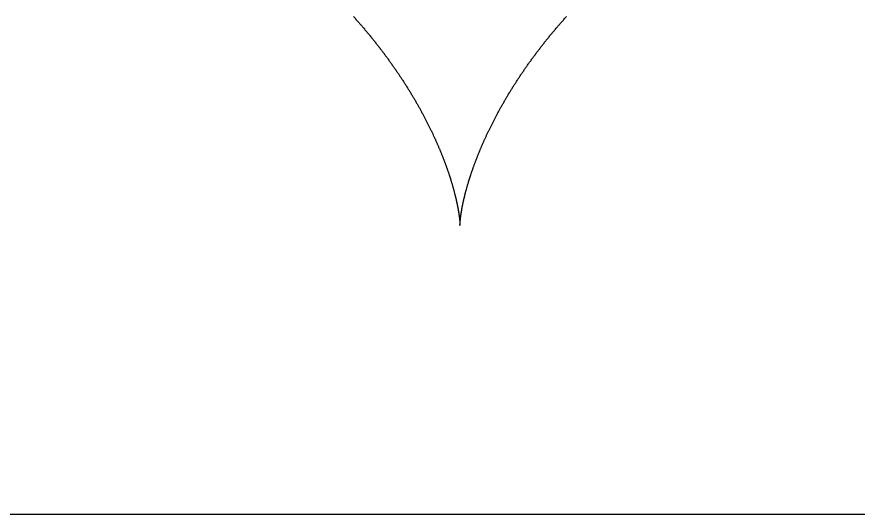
# Model space of a CAD drawing. Header units: metres. Extents: x 0 to 80, y 0 to 80.
# Drawn here: x 26.2 to 52.4, y 0 to 15.5 of the extents above; entities that cross this region are included whole.
import ezdxf

# ---------------------------------------------------------------- set-up
doc = ezdxf.new("R2010")
doc.units = ezdxf.units.M

msp = doc.modelspace()

# ---------------------------------------------------------------- linework, layer by layer
msp.add_line((0, 0), (80, 0))
at = {"layer": 'ENGRAVE'}
msp.add_lwpolyline([(36.685283, 15.506736), (36.704469, 15.485465), (36.723611, 15.464168), (36.742709, 15.442846), (36.761761, 15.421499), (36.780769, 15.400128), (36.799732, 15.378732), (36.818649, 15.357313), (36.83752, 15.33587), (36.856345, 15.314404), (36.875124, 15.292915), (36.893857, 15.271403), (36.912543, 15.24987), (36.931182, 15.228314), (36.949773, 15.206738), (36.968318, 15.18514), (36.986814, 15.163522), (37.005263, 15.141883), (37.023663, 15.120225), (37.042015, 15.098547), (37.060318, 15.076849), (37.078572, 15.055133), (37.096777, 15.033399), (37.114933, 15.011646), (37.133039, 14.989876), (37.151095, 14.968088), (37.169102, 14.946284), (37.187058, 14.924463), (37.204963, 14.902625), (37.222818, 14.880772), (37.240622, 14.858903), (37.258375, 14.83702), (37.276076, 14.815121), (37.293726, 14.793209), (37.311324, 14.771282), (37.32887, 14.749342), (37.346364, 14.727388), (37.363805, 14.705422), (37.381194, 14.683443), (37.39853, 14.661453), (37.415813, 14.639451), (37.433043, 14.617437), (37.450219, 14.595413), (37.467342, 14.573378), (37.484411, 14.551333), (37.501426, 14.529278), (37.518387, 14.507214), (37.535293, 14.485142), (37.552145, 14.46306), (37.568943, 14.440971), (37.585685, 14.418873), (37.602372, 14.396769), (37.619004, 14.374657), (37.635581, 14.352539), (37.652102, 14.330415), (37.668567, 14.308285), (37.684976, 14.28615), (37.701329, 14.264009), (37.717626, 14.241865), (37.733866, 14.219716), (37.75005, 14.197563), (37.766177, 14.175407), (37.782247, 14.153247), (37.79826, 14.131086), (37.814216, 14.108922), (37.830114, 14.086756), (37.845955, 14.064589), (37.861738, 14.042421), (37.877463, 14.020253), (37.89313, 13.998084), (37.90874, 13.975916), (37.92429, 13.953748), (37.939783, 13.931581), (37.955217, 13.909416), (37.970592, 13.887253), (37.985908, 13.865092), (38.001166, 13.842934), (38.016364, 13.820779), (38.031503, 13.798627), (38.046583, 13.776479), (38.061604, 13.754336), (38.076564, 13.732197), (38.091466, 13.710064), (38.106307, 13.687936), (38.121088, 13.665814), (38.13581, 13.643698), (38.150471, 13.62159), (38.165072, 13.599488), (38.179612, 13.577394), (38.194093, 13.555308), (38.208512, 13.533231), (38.222871, 13.511163), (38.237169, 13.489103), (38.251406, 13.467054), (38.265582, 13.445014), (38.279698, 13.422986), (38.293752, 13.400968), (38.307744, 13.378961), (38.321676, 13.356966), (38.335546, 13.334984), (38.349354, 13.313014), (38.363101, 13.291056), (38.376787, 13.269113), (38.39041, 13.247183), (38.403972, 13.225268), (38.417472, 13.203367), (38.43091, 13.181481), (38.444285, 13.159611), (38.457599, 13.137757), (38.470851, 13.115919), (38.48404, 13.094098), (38.497167, 13.072294), (38.510232, 13.050507), (38.523234, 13.028739), (38.536174, 13.006989), (38.549051, 12.985258), (38.561866, 12.963546), (38.574618, 12.941854), (38.587308, 12.920182), (38.599935, 12.89853), (38.612499, 12.8769), (38.625, 12.85529), (38.637438, 12.833703), (38.649814, 12.812138), (38.662127, 12.790595), (38.674376, 12.769075), (38.686563, 12.747579), (38.698687, 12.726106), (38.710748, 12.704658), (38.722746, 12.683235), (38.73468, 12.661836), (38.746552, 12.640464), (38.75836, 12.619117), (38.770106, 12.597796), (38.781788, 12.576502), (38.793407, 12.555235), (38.804963, 12.533996), (38.816456, 12.512785), (38.827885, 12.491603), (38.839252, 12.470449), (38.850555, 12.449324), (38.861795, 12.428229), (38.872972, 12.407164), (38.884085, 12.38613), (38.895136, 12.365126), (38.906123, 12.344154), (38.917047, 12.323214), (38.927908, 12.302305), (38.938706, 12.281429), (38.949441, 12.260587), (38.960113, 12.239777), (38.970721, 12.219001), (38.981267, 12.19826), (38.991749, 12.177553), (39.002169, 12.156881), (39.012525, 12.136245), (39.022819, 12.115644), (39.03305, 12.095079), (39.043218, 12.074552), (39.053322, 12.054061), (39.063365, 12.033607), (39.073344, 12.013192), (39.083261, 11.992815), (39.093115, 11.972476), (39.102906, 11.952177), (39.112635, 11.931917), (39.122301, 11.911697), (39.131904, 11.891517), (39.141446, 11.871378), (39.150925, 11.85128), (39.160341, 11.831223), (39.169695, 11.811208), (39.178987, 11.791236), (39.188217, 11.771306), (39.197385, 11.75142), (39.206491, 11.731577), (39.215535, 11.711777), (39.224517, 11.692022), (39.233437, 11.672312), (39.242296, 11.652647), (39.251093, 11.633027), (39.259828, 11.613453), (39.268502, 11.593926), (39.277114, 11.574445), (39.285666, 11.555011), (39.294155, 11.535624), (39.302584, 11.516286), (39.310952, 11.496995), (39.319259, 11.477753), (39.327505, 11.45856), (39.33569, 11.439417), (39.343814, 11.420323), (39.351878, 11.40128), (39.359882, 11.382286), (39.367825, 11.363344), (39.375708, 11.344454), (39.38353, 11.325614), (39.391293, 11.306827), (39.398996, 11.288093), (39.406639, 11.269411), (39.414222, 11.250782), (39.421746, 11.232207), (39.42921, 11.213686), (39.436615, 11.19522), (39.44396, 11.176808), (39.451247, 11.158451), (39.458474, 11.14015), (39.465643, 11.121904), (39.472753, 11.103715), (39.479805, 11.085582), (39.486798, 11.067506), (39.493732, 11.049488), (39.500609, 11.031527), (39.507427, 11.013624), (39.514188, 10.99578), (39.520891, 10.977994), (39.527536, 10.960268), (39.534124, 10.942601), (39.540654, 10.924994), (39.547128, 10.907447), (39.553544, 10.889961), (39.559904, 10.872536), (39.566206, 10.855172), (39.572453, 10.83787), (39.578643, 10.82063), (39.584776, 10.803452), (39.590854, 10.786337), (39.596876, 10.769285), (39.602842, 10.752296), (39.608752, 10.735371), (39.614607, 10.718511), (39.620407, 10.701714), (39.626152, 10.684983), (39.631841, 10.668317), (39.637477, 10.651716), (39.643057, 10.635181), (39.648584, 10.618713), (39.654056, 10.602311), (39.659474, 10.585975), (39.664838, 10.569707), (39.670149, 10.553507), (39.675407, 10.537374), (39.680611, 10.52131), (39.685762, 10.505314), (39.69086, 10.489387), (39.695906, 10.473529), (39.700899, 10.457741), (39.70584, 10.442023), (39.710729, 10.426375), (39.715566, 10.410797), (39.720351, 10.39529), (39.725085, 10.379855), (39.729767, 10.364491), (39.734399, 10.349198), (39.73898, 10.333978), (39.74351, 10.31883), (39.74799, 10.303755), (39.752419, 10.288753), (39.756799, 10.273824), (39.761129, 10.258969), (39.765409, 10.244189), (39.76964, 10.229482), (39.773822, 10.21485), (39.777955, 10.200293), (39.782039, 10.185811), (39.786075, 10.171404), (39.790063, 10.157074), (39.794003, 10.142819), (39.797895, 10.128641), (39.801739, 10.11454), (39.805536, 10.100515), (39.809287, 10.086568), (39.81299, 10.072699), (39.816647, 10.058907), (39.820257, 10.045194), (39.823822, 10.031559), (39.82734, 10.018002), (39.830813, 10.004525), (39.834241, 9.991127), (39.837623, 9.977809), (39.840961, 9.96457), (39.844254, 9.951412), (39.847502, 9.938334), (39.850707, 9.925337), (39.853867, 9.91242), (39.856984, 9.899585), (39.860058, 9.886832), (39.863088, 9.87416), (39.866076, 9.86157), (39.869021, 9.849063), (39.871924, 9.836638), (39.874785, 9.824296), (39.877604, 9.812037), (39.880381, 9.799861), (39.883117, 9.787769), (39.885813, 9.77576), (39.888467, 9.763836), (39.891081, 9.751996), (39.893655, 9.740241), (39.896189, 9.728571), (39.898683, 9.716986), (39.901138, 9.705486), (39.903554, 9.694071), (39.905931, 9.682743), (39.908269, 9.6715), (39.910569, 9.660344), (39.912832, 9.649274), (39.915056, 9.638291), (39.917243, 9.627395), (39.919393, 9.616587), (39.921507, 9.605865), (39.923583, 9.595232), (39.925623, 9.584686), (39.927628, 9.574228), (39.929597, 9.563859), (39.93153, 9.553578), (39.933428, 9.543387), (39.935291, 9.533284), (39.93712, 9.52327), (39.938915, 9.513346), (39.940675, 9.503511), (39.942403, 9.493766), (39.944096, 9.484111), (39.945757, 9.474547), (39.947385, 9.465073), (39.94898, 9.455689), (39.950544, 9.446397), (39.952075, 9.437195), (39.953575, 9.428085), (39.955044, 9.419066), (39.956482, 9.410139), (39.95789, 9.401303), (39.959267, 9.39256), (39.960614, 9.383909), (39.961931, 9.37535), (39.963219, 9.366883), (39.964478, 9.35851), (39.965708, 9.350229), (39.96691, 9.342041), (39.968083, 9.333947), (39.969229, 9.325946), (39.970348, 9.318038), (39.971439, 9.310225), (39.972503, 9.302505), (39.973541, 9.294879), (39.974553, 9.287348), (39.975538, 9.279911), (39.976498, 9.272569), (39.977433, 9.265321), (39.978343, 9.258168), (39.979229, 9.251111), (39.98009, 9.244148), (39.980927, 9.237281), (39.98174, 9.230509), (39.982531, 9.223833), (39.983298, 9.217253), (39.984042, 9.210768), (39.984765, 9.20438), (39.985465, 9.198087), (39.986143, 9.191891), (39.986801, 9.185792), (39.987437, 9.179789), (39.988052, 9.173883), (39.988648, 9.168073), (39.989223, 9.162361), (39.989779, 9.156745), (39.990315, 9.151227), (39.990832, 9.145806), (39.991331, 9.140483), (39.991811, 9.135257), (39.992273, 9.130128), (39.992717, 9.125098), (39.993145, 9.120165), (39.993555, 9.11533), (39.993949, 9.110594), (39.994326, 9.105955), (39.994687, 9.101415), (39.995033, 9.096973), (39.995363, 9.092629), (39.995679, 9.088384), (39.99598, 9.084238), (39.996266, 9.080191), (39.996539, 9.076242), (39.996798, 9.072392), (39.997044, 9.068641), (39.997277, 9.06499), (39.997497, 9.061437), (39.997705, 9.057983), (39.997902, 9.054629), (39.998087, 9.051375), (39.99826, 9.048219), (39.998423, 9.045163), (39.998576, 9.042207), (39.998718, 9.03935), (39.99885, 9.036593), (39.998973, 9.033936), (39.999087, 9.031379), (39.999192, 9.028921), (39.999289, 9.026564), (39.999378, 9.024306), (39.999459, 9.022148), (39.999532, 9.02009), (39.999599, 9.018133), (39.999659, 9.016275), (39.999713, 9.014518), (39.999761, 9.012861), (39.999803, 9.011304), (39.99984, 9.009848), (39.999872, 9.008492), (39.999899, 9.007236), (39.999922, 9.00608), (39.999942, 9.005025), (39.999957, 9.004071), (39.99997, 9.003216), (39.99998, 9.002463), (39.999987, 9.001809), (39.999993, 9.001256), (39.999996, 9.000804), (39.999998, 9.000452), (40, 9.000201), (40, 9.00005), (40, 9), (40, 9.00005), (40, 9.000201), (40.000002, 9.000452), (40.000004, 9.000804), (40.000007, 9.001256), (40.000013, 9.001809), (40.00002, 9.002463), (40.00003, 9.003216), (40.000043, 9.004071), (40.000058, 9.005025), (40.000078, 9.00608), (40.000101, 9.007236), (40.000128, 9.008492), (40.00016, 9.009848), (40.000197, 9.011304), (40.000239, 9.012861), (40.000287, 9.014518), (40.000341, 9.016275), (40.000401, 9.018133), (40.000468, 9.02009), (40.000541, 9.022148), (40.000622, 9.024306), (40.000711, 9.026564), (40.000808, 9.028921), (40.000913, 9.031379), (40.001027, 9.033936), (40.00115, 9.036593), (40.001282, 9.03935), (40.001424, 9.042207), (40.001577, 9.045163), (40.00174, 9.048219), (40.001913, 9.051375), (40.002098, 9.054629), (40.002295, 9.057983), (40.002503, 9.061437), (40.002723, 9.06499), (40.002956, 9.068641), (40.003202, 9.072392), (40.003461, 9.076242), (40.003734, 9.080191), (40.00402, 9.084238), (40.004321, 9.088384), (40.004637, 9.092629), (40.004967, 9.096973), (40.005313, 9.101415), (40.005674, 9.105955), (40.006051, 9.110594), (40.006445, 9.11533), (40.006855, 9.120165), (40.007283, 9.125098), (40.007727, 9.130128), (40.008189, 9.135257), (40.008669, 9.140483), (40.009168, 9.145806), (40.009685, 9.151227), (40.010221, 9.156745), (40.010777, 9.162361), (40.011352, 9.168073), (40.011948, 9.173883), (40.012563, 9.179789), (40.013199, 9.185792), (40.013857, 9.191891), (40.014535, 9.198087), (40.015235, 9.20438), (40.015958, 9.210768), (40.016702, 9.217253), (40.017469, 9.223833), (40.01826, 9.230509), (40.019073, 9.237281), (40.01991, 9.244148), (40.020771, 9.251111), (40.021657, 9.258168), (40.022567, 9.265321), (40.023502, 9.272569), (40.024462, 9.279911), (40.025447, 9.287348), (40.026459, 9.294879), (40.027497, 9.302505), (40.028561, 9.310225), (40.029652, 9.318038), (40.030771, 9.325946), (40.031917, 9.333947), (40.03309, 9.342041), (40.034292, 9.350229), (40.035522, 9.35851), (40.036781, 9.366883), (40.038069, 9.37535), (40.039386, 9.383909), (40.040733, 9.39256), (40.04211, 9.401303), (40.043518, 9.410139), (40.044956, 9.419066), (40.046425, 9.428085), (40.047925, 9.437195), (40.049456, 9.446397), (40.05102, 9.455689), (40.052615, 9.465073), (40.054243, 9.474547), (40.055904, 9.484111), (40.057597, 9.493766), (40.059325, 9.503511), (40.061085, 9.513346), (40.06288, 9.52327), (40.064709, 9.533284), (40.066572, 9.543387), (40.06847, 9.553578), (40.070403, 9.563859), (40.072372, 9.574228), (40.074377, 9.584686), (40.076417, 9.595232), (40.078493, 9.605865), (40.080607, 9.616587), (40.082757, 9.627395), (40.084944, 9.638291), (40.087168, 9.649274), (40.089431, 9.660344), (40.091731, 9.6715), (40.094069, 9.682743), (40.096446, 9.694071), (40.098862, 9.705486), (40.101317, 9.716986), (40.103811, 9.728571), (40.106345, 9.740241), (40.108919, 9.751996), (40.111533, 9.763836), (40.114187, 9.77576), (40.116883, 9.787769), (40.119619, 9.799861), (40.122396, 9.812037), (40.125215, 9.824296), (40.128076, 9.836638), (40.130979, 9.849063), (40.133924, 9.86157), (40.136912, 9.87416), (40.139942, 9.886832), (40.143016, 9.899585), (40.146133, 9.91242), (40.149293, 9.925337), (40.152498, 9.938334), (40.155746, 9.951412), (40.159039, 9.96457), (40.162377, 9.977809), (40.165759, 9.991127), (40.169187, 10.004525), (40.17266, 10.018002), (40.176178, 10.031559), (40.179743, 10.045194), (40.183353, 10.058907), (40.18701, 10.072699), (40.190713, 10.086568), (40.194464, 10.100515), (40.198261, 10.11454), (40.202105, 10.128641), (40.205997, 10.142819), (40.209937, 10.157074), (40.213925, 10.171404), (40.217961, 10.185811), (40.222045, 10.200293), (40.226178, 10.21485), (40.23036, 10.229482), (40.234591, 10.244189), (40.238871, 10.258969), (40.243201, 10.273824), (40.247581, 10.288753), (40.25201, 10.303755), (40.25649, 10.31883), (40.26102, 10.333978), (40.265601, 10.349198), (40.270233, 10.364491), (40.274915, 10.379855), (40.279649, 10.39529), (40.284434, 10.410797), (40.289271, 10.426375), (40.29416, 10.442023), (40.299101, 10.457741), (40.304094, 10.473529), (40.30914, 10.489387), (40.314238, 10.505314), (40.319389, 10.52131), (40.324593, 10.537374), (40.329851, 10.553507), (40.335162, 10.569707), (40.340526, 10.585975), (40.345944, 10.602311), (40.351416, 10.618713), (40.356943, 10.635181), (40.362523, 10.651716), (40.368159, 10.668317), (40.373848, 10.684983), (40.379593, 10.701714), (40.385393, 10.718511), (40.391248, 10.735371), (40.397158, 10.752296), (40.403124, 10.769285), (40.409146, 10.786337), (40.415224, 10.803452), (40.421357, 10.82063), (40.427547, 10.83787), (40.433794, 10.855172), (40.440096, 10.872536), (40.446456, 10.889961), (40.452872, 10.907447), (40.459346, 10.924994), (40.465876, 10.942601), (40.472464, 10.960268), (40.479109, 10.977994), (40.485812, 10.99578), (40.492573, 11.013624), (40.499391, 11.031527), (40.506268, 11.049488), (40.513202, 11.067506), (40.520195, 11.085582), (40.527247, 11.103715), (40.534357, 11.121904), (40.541526, 11.14015), (40.548753, 11.158451), (40.55604, 11.176808), (40.563385, 11.19522), (40.57079, 11.213686), (40.578254, 11.232207), (40.585778, 11.250782), (40.593361, 11.269411), (40.601004, 11.288093), (40.608707, 11.306827), (40.61647, 11.325614), (40.624292, 11.344454), (40.632175, 11.363344), (40.640118, 11.382286), (40.648122, 11.40128), (40.656186, 11.420323), (40.66431, 11.439417), (40.672495, 11.45856), (40.680741, 11.477753), (40.689048, 11.496995), (40.697416, 11.516286), (40.705845, 11.535624), (40.714334, 11.555011), (40.722886, 11.574445), (40.731498, 11.593926), (40.740172, 11.613453), (40.748907, 11.633027), (40.757704, 11.652647), (40.766563, 11.672312), (40.775483, 11.692022), (40.784465, 11.711777), (40.793509, 11.731577), (40.802615, 11.75142), (40.811783, 11.771306), (40.821013, 11.791236), (40.830305, 11.811208), (40.839659, 11.831223), (40.849075, 11.85128), (40.858554, 11.871378), (40.868096, 11.891517), (40.877699, 11.911697), (40.887365, 11.931917), (40.897094, 11.952177), (40.906885, 11.972476), (40.916739, 11.992815), (40.926656, 12.013192), (40.936635, 12.033607), (40.946678, 12.054061), (40.956782, 12.074552), (40.96695, 12.095079), (40.977181, 12.115644), (40.987475, 12.136245), (40.997831, 12.156881), (41.008251, 12.177553), (41.018733, 12.19826), (41.029279, 12.219001), (41.039887, 12.239777), (41.050559, 12.260587), (41.061294, 12.281429), (41.072092, 12.302305), (41.082953, 12.323214), (41.093877, 12.344154), (41.104864, 12.365126), (41.115915, 12.38613), (41.127028, 12.407164), (41.138205, 12.428229), (41.149445, 12.449324), (41.160748, 12.470449), (41.172115, 12.491603), (41.183544, 12.512785), (41.195037, 12.533996), (41.206593, 12.555235), (41.218212, 12.576502), (41.229894, 12.597796), (41.24164, 12.619117), (41.253448, 12.640464), (41.26532, 12.661836), (41.277254, 12.683235), (41.289252, 12.704658), (41.301313, 12.726106), (41.313437, 12.747579), (41.325624, 12.769075), (41.337873, 12.790595), (41.350186, 12.812138), (41.362562, 12.833703), (41.375, 12.85529), (41.387501, 12.8769), (41.400065, 12.89853), (41.412692, 12.920182), (41.425382, 12.941854), (41.438134, 12.963546), (41.450949, 12.985258), (41.463826, 13.006989), (41.476766, 13.028739), (41.489768, 13.050507), (41.502833, 13.072294), (41.51596, 13.094098), (41.529149, 13.115919), (41.542401, 13.137757), (41.555715, 13.159611), (41.56909, 13.181481), (41.582528, 13.203367), (41.596028, 13.225268), (41.60959, 13.247183), (41.623213, 13.269113), (41.636899, 13.291056), (41.650646, 13.313014), (41.664454, 13.334984), (41.678324, 13.356966), (41.692256, 13.378961), (41.706248, 13.400968), (41.720302, 13.422986), (41.734418, 13.445014), (41.748594, 13.467054), (41.762831, 13.489103), (41.777129, 13.511163), (41.791488, 13.533231), (41.805907, 13.555308), (41.820388, 13.577394), (41.834928, 13.599488), (41.849529, 13.62159), (41.86419, 13.643698), (41.878912, 13.665814), (41.893693, 13.687936), (41.908534, 13.710064), (41.923436, 13.732197), (41.938396, 13.754336), (41.953417, 13.776479), (41.968497, 13.798627), (41.983636, 13.820779), (41.998834, 13.842934), (42.014092, 13.865092), (42.029408, 13.887253), (42.044783, 13.909416), (42.060217, 13.931581), (42.07571, 13.953748), (42.09126, 13.975916), (42.10687, 13.998084), (42.122537, 14.020253), (42.138262, 14.042421), (42.154045, 14.064589), (42.169886, 14.086756), (42.185784, 14.108922), (42.20174, 14.131086), (42.217753, 14.153247), (42.233823, 14.175407), (42.24995, 14.197563), (42.266134, 14.219716), (42.282374, 14.241865), (42.298671, 14.264009), (42.315024, 14.28615), (42.331433, 14.308285), (42.347898, 14.330415), (42.364419, 14.352539), (42.380996, 14.374657), (42.397628, 14.396769), (42.414315, 14.418873), (42.431057, 14.440971), (42.447855, 14.46306), (42.464707, 14.485142), (42.481613, 14.507214), (42.498574, 14.529278), (42.515589, 14.551333), (42.532658, 14.573378), (42.549781, 14.595413), (42.566957, 14.617437), (42.584187, 14.639451), (42.60147, 14.661453), (42.618806, 14.683443), (42.636195, 14.705422), (42.653636, 14.727388), (42.67113, 14.749342), (42.688676, 14.771282), (42.706274, 14.793209), (42.723924, 14.815121), (42.741625, 14.83702), (42.759378, 14.858903), (42.777182, 14.880772), (42.795037, 14.902625), (42.812942, 14.924463), (42.830898, 14.946284), (42.848905, 14.968088), (42.866961, 14.989876), (42.885067, 15.011646), (42.903223, 15.033399), (42.921428, 15.055133), (42.939682, 15.076849), (42.957985, 15.098547), (42.976337, 15.120225), (42.994737, 15.141883), (43.013186, 15.163522), (43.031682, 15.18514), (43.050227, 15.206738), (43.068818, 15.228314), (43.087457, 15.24987), (43.106143, 15.271403), (43.124876, 15.292915), (43.143655, 15.314404), (43.16248, 15.33587), (43.181351, 15.357313), (43.200268, 15.378732), (43.219231, 15.400128), (43.238239, 15.421499), (43.257291, 15.442846), (43.276389, 15.464168), (43.295531, 15.485465), (43.314717, 15.506736)], dxfattribs=at)

doc.saveas('drawing.dxf')
